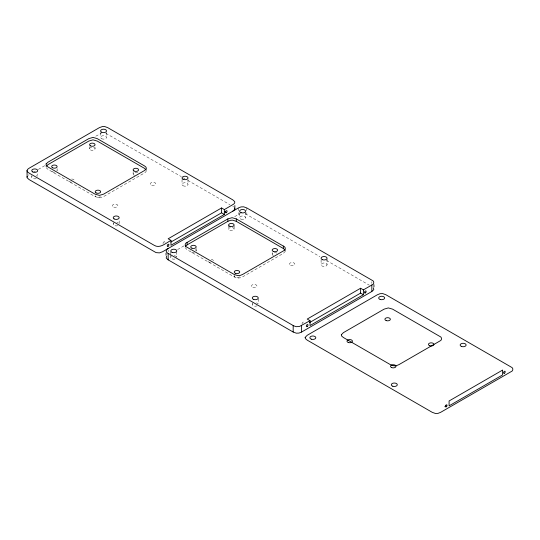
<?xml version="1.0" encoding="UTF-8"?>
<svg xmlns="http://www.w3.org/2000/svg" width="540" height="540" viewBox="0 0 540 540"><rect width="100%" height="100%" fill="white"/><g stroke="black" fill="none" stroke-linecap="round" stroke-linejoin="round"><path stroke-width="0.41" stroke-dasharray="2.7 2.03" d="M146.394 170.64L145.793 171.956L144.288 173.09L103.552 196.607L99.374 197.822L95.121 196.607L48.067 169.439L46.136 167.711M285.417 251.249L283.345 253.375L242.609 276.892L240.503 277.803L237.87 278.093L234.185 276.892L187.13 249.723L185.051 247.597M28.276 175.257L29.106 174.71M33.365 172.253L35.492 171.025M38.327 169.391L45.421 165.294M95.789 136.215L101.297 133.299M177.572 249.568L184.471 245.585M234.637 216.621L240.503 213.536M105.806 133.299L181.346 176.648M245.241 213.712L319.862 256.622M183.485 177.883L184.916 178.706M187.772 180.36L229.919 204.694M326.45 260.422L369.333 285.181M164.477 241.846L165.179 242.251M232.781 206.341L233.644 206.908M371.837 281.759L371.837 283.379M327.058 259.051L327.058 264.728A2.977 1.721 0 0 1 322.589 266.22A2.977 1.721 0 0 1 322.589 263.237A2.977 1.721 0 0 1 327.058 264.728M321.098 259.862L321.098 264.728M272.187 252.565L272.187 254.185M258.228 298.789L258.228 303.656M252.275 302.846L252.275 304.466M246.821 207.961L246.821 214.448M245.592 212.018L245.592 217.694M239.632 212.828L239.632 217.694M238.397 207.961L238.397 214.448M234.103 225.801L234.103 229.048M234.185 275.272L234.185 276.892M228.643 224.991L228.643 229.048M196.182 248.508L196.182 250.945M188.001 179.564L188.001 184.43M182.041 179.597L182.041 184.464M176.762 251.755L176.762 257.432M170.802 251.755L170.802 254.185M170.802 254.995L170.802 257.432M168.163 250.135L168.163 251.755M133.13 171.889L133.13 173.921M119.171 220.921L119.171 224.168A2.977 1.721 0 0 0 116.924 222.514M113.211 222.575L113.211 224.201M106.529 132.53L106.529 137.389M100.575 132.563L100.575 137.423M95.047 147.393L95.047 148.75M89.586 146.752L89.586 148.777M57.119 168.615L57.119 170.64A2.734 1.579 0 0 0 55.728 169.283M37.706 173.887L37.706 175.507M31.745 175.541L31.745 177.16M257.202 305.768A2.977 1.721 0 0 1 253.463 305.843A2.977 1.721 0 0 1 252.538 303.75M256.487 302.9A2.977 1.721 0 0 1 257.965 303.75M174.825 259.045A2.977 1.721 0 0 1 171.464 258.512A2.977 1.721 0 0 1 171.275 256.5M174.204 255.731A2.977 1.721 0 0 1 176.735 257.188M302.171 324.007A1.195 0.689 -60 0 1 302.461 322.63A1.195 0.689 -60 0 1 303.548 322.137A1.195 0.689 -60 0 1 303.608 323.352M211.235 259.335A2.734 1.579 0 0 1 213.32 261.212M210.654 262.454A2.734 1.579 0 0 1 207.988 261.212M194.218 252.457A2.734 1.579 0 0 1 191.45 252.018A2.734 1.579 0 0 1 190.89 250.391M195.082 249.683A2.734 1.579 0 0 1 196.175 251.053M273.443 255.515A2.734 1.579 0 0 1 272.855 253.152A2.734 1.579 0 0 1 276.979 253.152M239.476 276.737A2.734 1.579 0 0 1 236.412 277.621A2.734 1.579 0 0 1 234.259 276.082M117.693 225.666A2.977 1.721 0 0 1 114.102 225.403A2.977 1.721 0 0 1 113.596 223.337M36.221 178.632A2.977 1.721 0 0 1 32.636 178.369A2.977 1.721 0 0 1 32.13 176.303M36.187 175.649A2.977 1.721 0 0 1 37.3 176.283M71.597 182.169A2.734 1.579 0 0 1 68.864 180.59M71.597 179.017A2.734 1.579 0 0 1 74.331 180.59M54.419 172.233A2.734 1.579 0 0 1 51.658 170.674M134.521 175.277A2.734 1.579 0 0 1 133.684 172.949A2.734 1.579 0 0 1 137.788 172.787M100.312 196.574A2.734 1.579 0 0 1 97.254 197.323A2.734 1.579 0 0 1 95.202 195.811M163.1 243.695A1.195 0.689 -60 0 1 163.715 242.015A1.195 0.689 -60 0 1 164.72 242.386M240.941 219.119A2.977 1.721 0 0 0 245.579 217.816A2.977 1.721 0 0 0 241.306 216.149A2.977 1.721 0 0 0 240.941 219.119M290.594 265.424A2.734 1.579 0 0 0 294.847 264.236A2.734 1.579 0 0 0 290.932 262.703A2.734 1.579 0 0 0 290.594 265.424M252.835 287.381A2.734 1.579 0 0 0 256.932 286.018A2.734 1.579 0 0 0 252.835 284.648A2.734 1.579 0 0 0 252.835 287.381M229.844 230.351A2.734 1.579 0 0 0 234.097 229.163A2.734 1.579 0 0 0 230.182 227.63A2.734 1.579 0 0 0 229.844 230.351M101.473 138.638A2.977 1.721 0 0 0 106.441 137.835A2.977 1.721 0 0 0 102.742 135.756A2.977 1.721 0 0 0 101.473 138.638M182.939 185.679A2.977 1.721 0 0 0 187.907 184.869A2.977 1.721 0 0 0 184.214 182.79A2.977 1.721 0 0 0 182.939 185.679M151.7 185.2A2.734 1.579 0 0 0 155.797 183.836A2.734 1.579 0 0 0 151.7 182.473A2.734 1.579 0 0 0 151.7 185.2M113.771 207.097A2.734 1.579 0 0 0 117.869 205.733A2.734 1.579 0 0 0 113.771 204.363A2.734 1.579 0 0 0 113.771 207.097M90.41 149.891A2.734 1.579 0 0 0 94.959 149.148A2.734 1.579 0 0 0 91.571 147.244A2.734 1.579 0 0 0 90.41 149.891"/><path stroke-width="0.81" d="M363.406 289.865L363.406 294.732L310.034 325.553L310.034 320.686L307.22 319.066L360.599 288.245L363.406 289.865L371.837 285.005C374.45 284.209 374.45 280.935 371.837 280.139L246.821 207.961L243.662 206.82L241.029 206.915L238.397 207.961L162.547 251.755L159.476 252.882L156.073 252.619L29.106 179.577L27.155 177.809L27 170.64L27.608 169.358L29.106 168.224L99.34 127.676L102.411 126.549L104.767 126.563L107.764 127.676L232.781 199.854L234.731 201.629L234.711 202.986L233.611 204.174L224.35 209.581L221.542 207.961L168.163 238.781L170.971 240.401L170.971 245.268L224.35 214.448L224.35 209.581M27 177.127L27.175 176.445M234.887 205.551L234.711 209.473L232.781 211.208M46.116 166.347L48.067 164.579L88.803 141.061L92.981 139.84L97.234 141.061L144.288 168.224L146.219 169.958M166.583 256.216L166.192 258.039L168.163 259.862L293.18 332.039L296.339 333.18L298.971 333.086L301.603 332.039L371.837 291.492L373.808 289.663L373.417 287.84M185.315 246.382L187.13 244.863L227.86 221.346L230.492 220.3L232.605 220.144L236.291 221.346L283.345 248.508L285.316 250.337M168.163 248.508C165.55 249.304 165.55 252.578 168.163 253.375L293.706 325.836L296.339 326.693L299.498 326.464L310.034 320.686M187.13 242.426C184.511 243.223 184.511 246.497 187.13 247.293L234.185 274.462L237.87 275.656L239.976 275.508L242.609 274.462L283.345 250.945C285.964 250.148 285.964 246.875 283.345 246.078L236.291 218.909L232.072 217.694L227.86 218.909L187.13 242.426L187.13 244.863M170.971 240.401C166.104 242.845 160.009 249.007 154.116 245.268L29.106 173.09L27.601 171.956L27 170.64M170.903 242.062L221.542 212.828L224.35 214.448M309.386 322.677L360.599 293.112L363.406 294.732M444.805 406.688L446.209 405.877M224.843 211.896L226.348 212.638M234.731 208.116L234.887 208.791M373.943 284.735L373.943 286.895M371.837 285.005L371.837 291.492M360.599 288.245L360.599 293.112M301.603 325.553L301.603 332.039M293.18 325.553L293.18 332.039M283.345 246.078L283.345 248.508M236.291 218.909L236.291 221.346M227.86 218.909L227.86 221.346M221.542 207.961L221.542 212.828M168.163 253.375L168.163 259.862M166.057 253.105L166.057 255.265M305.147 337.412L305.411 338.627L307.22 340.146L432.236 412.324L435.395 413.464L438.028 413.37L440.66 412.324L510.894 371.776C513.513 370.98 513.513 367.706 510.894 366.91L385.884 294.732L382.718 293.591L380.086 293.686L377.453 294.732L307.22 335.279L305.147 337.412M341.321 334.773L341.584 335.988L343.393 337.514L390.447 364.675L394.132 365.877L396.238 365.722L398.871 364.675L439.607 341.159C442.226 340.362 442.226 337.088 439.607 336.299L392.553 309.13L388.341 307.915L384.129 309.13L343.393 332.647L341.321 334.773M46.116 163.917L46.136 165.281L48.067 167.008L95.121 194.177L99.374 195.392L103.552 194.177L144.288 170.66L145.793 169.526L146.394 168.203L145.786 166.921L144.288 165.794L97.234 138.625L92.981 137.41L88.803 138.625L48.067 162.142L46.116 163.917M502.463 370.15L449.091 400.97L449.091 405.837L502.463 375.017L502.463 370.15M392.816 386.242A2.977 1.721 0 0 0 397.292 384.75A2.977 1.721 0 0 0 392.816 383.258A2.977 1.721 0 0 0 392.816 386.242M461.646 346.505A2.977 1.721 0 0 0 466.115 345.013A2.977 1.721 0 0 0 461.646 343.521A2.977 1.721 0 0 0 461.646 346.505M380.18 299.471A2.977 1.721 0 0 0 384.649 297.979A2.977 1.721 0 0 0 380.18 296.487A2.977 1.721 0 0 0 380.18 299.471M311.351 339.201A2.977 1.721 0 0 0 315.819 337.716A2.977 1.721 0 0 0 311.351 336.224A2.977 1.721 0 0 0 311.351 339.201M386.269 320.632A2.734 1.579 0 0 0 390.366 319.268A2.734 1.579 0 0 0 386.269 317.898A2.734 1.579 0 0 0 386.269 320.632M429.813 345.769A2.734 1.579 0 0 0 433.91 344.405A2.734 1.579 0 0 0 429.813 343.042A2.734 1.579 0 0 0 429.813 345.769M348.347 342.529A2.734 1.579 0 0 0 352.445 341.159A2.734 1.579 0 0 0 348.347 339.795A2.734 1.579 0 0 0 348.347 342.529M391.723 367.605A2.734 1.579 0 0 0 395.982 366.41A2.734 1.579 0 0 0 392.06 364.885A2.734 1.579 0 0 0 391.723 367.605M446.425 406.688A1.195 0.689 -60 0 0 446.803 404.845A1.195 0.689 -60 0 0 445.392 406.094A1.195 0.689 -60 0 0 446.425 406.688M504.583 373.113A1.195 0.689 -60 0 0 504.961 371.27A1.195 0.689 -60 0 0 503.55 372.519A1.195 0.689 -60 0 0 504.583 373.113M241.117 212.693A2.977 1.721 0 0 0 245.592 211.208A2.977 1.721 0 0 0 241.117 209.716A2.977 1.721 0 0 0 241.117 212.693M322.589 259.733A2.977 1.721 0 0 0 327.058 258.242A2.977 1.721 0 0 0 322.589 256.75A2.977 1.721 0 0 0 322.589 259.733M253.76 299.471A2.977 1.721 0 0 0 258.228 297.979A2.977 1.721 0 0 0 253.76 296.487A2.977 1.721 0 0 0 253.76 299.471M172.112 252.369A2.977 1.721 0 0 0 176.756 251.066A2.977 1.721 0 0 0 172.483 249.392A2.977 1.721 0 0 0 172.112 252.369M307.368 326.41A1.195 0.689 -60 0 0 307.746 324.56A1.195 0.689 -60 0 0 306.335 325.809A1.195 0.689 -60 0 0 307.368 326.41M365.519 292.829A1.195 0.689 -60 0 0 365.897 290.986A1.195 0.689 -60 0 0 364.487 292.235A1.195 0.689 -60 0 0 365.519 292.829M229.844 226.3A2.734 1.579 0 0 0 234.097 225.106A2.734 1.579 0 0 0 230.182 223.574A2.734 1.579 0 0 0 229.844 226.3M191.916 248.191A2.734 1.579 0 0 0 196.175 247.003A2.734 1.579 0 0 0 192.254 245.471A2.734 1.579 0 0 0 191.916 248.191M273.55 251.498A2.734 1.579 0 0 0 277.648 250.135A2.734 1.579 0 0 0 273.55 248.765A2.734 1.579 0 0 0 273.55 251.498M235.622 273.395A2.734 1.579 0 0 0 239.72 272.025A2.734 1.579 0 0 0 235.622 270.662A2.734 1.579 0 0 0 235.622 273.395M101.473 132.151A2.977 1.721 0 0 0 106.441 131.342A2.977 1.721 0 0 0 102.742 129.263A2.977 1.721 0 0 0 101.473 132.151M182.939 179.192A2.977 1.721 0 0 0 187.907 178.382A2.977 1.721 0 0 0 184.214 176.303A2.977 1.721 0 0 0 182.939 179.192M114.116 218.923A2.977 1.721 0 0 0 119.084 218.12A2.977 1.721 0 0 0 115.385 216.041A2.977 1.721 0 0 0 114.116 218.923M32.643 171.889A2.977 1.721 0 0 0 37.611 171.079A2.977 1.721 0 0 0 33.919 169A2.977 1.721 0 0 0 32.643 171.889M168.055 246.301A1.195 0.689 -60 0 0 168.838 244.424A1.195 0.689 -60 0 0 167.38 245.201A1.195 0.689 -60 0 0 168.055 246.301M226.213 212.726A1.195 0.689 -60 0 0 226.989 210.85A1.195 0.689 -60 0 0 225.531 211.626A1.195 0.689 -60 0 0 226.213 212.726M90.41 145.841A2.734 1.579 0 0 0 94.959 145.098A2.734 1.579 0 0 0 91.571 143.188A2.734 1.579 0 0 0 90.41 145.841M52.481 167.731A2.734 1.579 0 0 0 57.038 166.988A2.734 1.579 0 0 0 53.649 165.085A2.734 1.579 0 0 0 52.481 167.731M133.954 170.978A2.734 1.579 0 0 0 138.503 170.235A2.734 1.579 0 0 0 135.115 168.332A2.734 1.579 0 0 0 133.954 170.978M96.025 192.875A2.734 1.579 0 0 0 100.582 192.132A2.734 1.579 0 0 0 97.193 190.228A2.734 1.579 0 0 0 96.025 192.875"/></g></svg>
